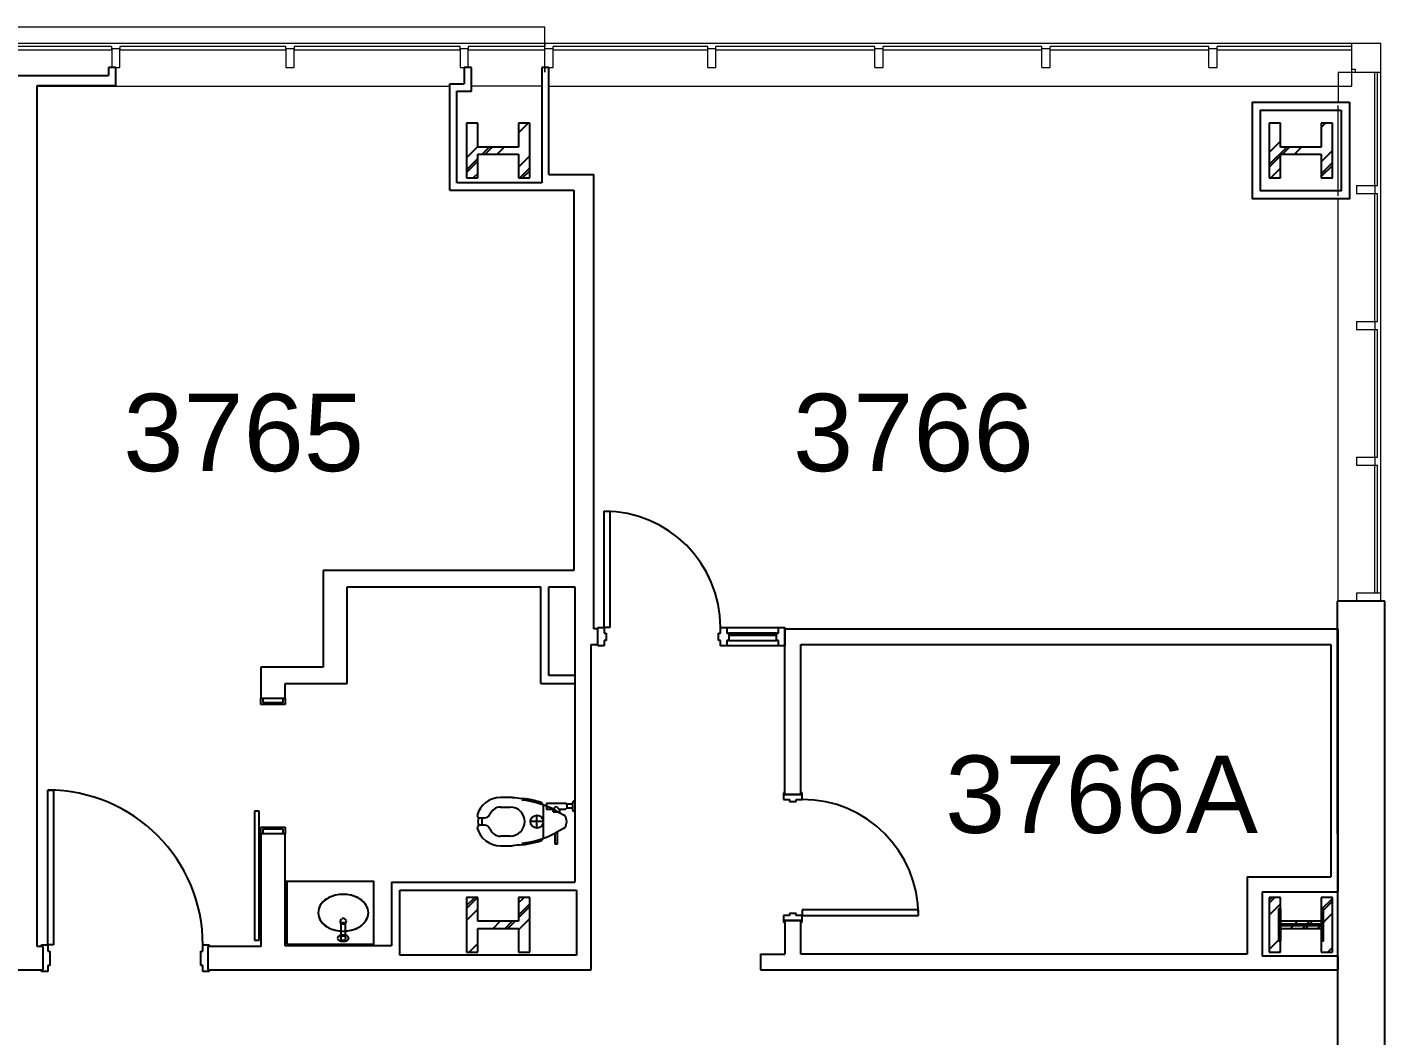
# Model space of a CAD drawing. Header units: inches. Extents: x -1169 to 5569, y -44 to 4300.
# Drawn here: x 1875.9 to 2296.6, y 3944.7 to 4257.3 of the extents above; entities that cross this region are included whole.
import ezdxf

# ---------------------------------------------------------------- set-up
doc = ezdxf.new("R2010")
doc.units = ezdxf.units.IN
doc.header["$LTSCALE"] = 96
doc.header["$MEASUREMENT"] = 0
for name, color, linetype in [('A-ANNO-ROOM', 4, 'CONTINUOUS'), ('A-COLS', 5, 'CONTINUOUS'), ('A-DOOR', 2, 'CONTINUOUS'), ('A-FLOR-PFIX', 2, 'CONTINUOUS'), ('A-GLAZ', 2, 'CONTINUOUS'), ('A-WALL-FULL', 6, 'CONTINUOUS')]:
    doc.layers.add(name, color=color, linetype=linetype)
doc.styles.add('Arial', font='arial.ttf')

msp = doc.modelspace()

# ---------------------------------------------------------------- linework, layer by layer
at = {"layer": 'A-COLS'}
for p, q in [((2015.53, 4227.58), (2012.03, 4227.58)), ((2012.03, 4227.58), (2012.03, 4210.58)), ((2012.03, 4227.51), (2012.1, 4227.58)), ((2015.53, 4220.17), (2015.53, 4227.58)), ((2031.63, 4227.58), (2028.13, 4227.58)), ((2028.13, 4227.58), (2028.13, 4220.17)), ((2028.13, 4224.6), (2031.1, 4227.58)), ((2031.63, 4210.58), (2031.63, 4227.58)), ((2264.28, 4227.58), (2260.78, 4227.58)), ((2260.78, 4227.58), (2260.78, 4210.58)), ((2264.28, 4220.17), (2264.28, 4227.58)), ((2280.38, 4227.58), (2276.88, 4227.58)), ((2276.88, 4227.58), (2276.88, 4220.17)), ((2276.88, 4226.26), (2278.2, 4227.58)), ((2280.38, 4210.58), (2280.38, 4227.58)), ((2012.03, 4216.84), (2015.53, 4220.34)), ((2028.13, 4220.17), (2015.53, 4220.17)), ((2016.9, 4217.98), (2019.09, 4220.17)), ((2017.77, 4217.98), (2019.96, 4220.17)), ((2021.51, 4217.98), (2023.7, 4220.17)), ((2260.78, 4218.5), (2264.28, 4222)), ((2260.78, 4214.77), (2266.18, 4220.17)), ((2276.88, 4220.17), (2264.28, 4220.17)), ((2264.86, 4217.98), (2267.06, 4220.17)), ((2268.6, 4217.98), (2270.79, 4220.17)), ((2012.03, 4213.11), (2015.53, 4216.61)), ((2012.03, 4212.24), (2015.53, 4215.74)), ((2015.53, 4210.58), (2015.53, 4217.98)), ((2015.53, 4217.98), (2028.13, 4217.98)), ((2028.13, 4217.98), (2028.13, 4210.58)), ((2028.13, 4213.94), (2031.63, 4217.44)), ((2260.78, 4213.89), (2264.28, 4217.39)), ((2264.28, 4210.58), (2264.28, 4217.98)), ((2264.28, 4217.98), (2276.88, 4217.98)), ((2276.88, 4215.6), (2280.38, 4219.1)), ((2276.88, 4217.98), (2276.88, 4210.58)), ((2276.88, 4211.86), (2280.38, 4215.36)), ((2014.1, 4210.58), (2015.53, 4212)), ((2028.5, 4210.58), (2031.63, 4213.7)), ((2029.38, 4210.58), (2031.63, 4212.83)), ((2261.2, 4210.58), (2264.28, 4213.66)), ((2276.88, 4210.99), (2280.38, 4214.49)), ((2012.03, 4210.58), (2015.53, 4210.58)), ((2028.13, 4210.58), (2031.63, 4210.58)), ((2260.78, 4210.58), (2264.28, 4210.58)), ((2276.88, 4210.58), (2280.38, 4210.58)), ((2280.2, 4210.58), (2280.38, 4210.75)), ((2012.03, 3984.15), (2015.45, 3987.58)), ((2015.53, 3987.58), (2012.03, 3987.58)), ((2012.03, 3987.58), (2012.03, 3970.58)), ((2012.03, 3985.02), (2014.58, 3987.58)), ((2012.03, 3980.42), (2015.53, 3983.92)), ((2015.53, 3980.17), (2015.53, 3987.58)), ((2028.13, 3985.85), (2029.85, 3987.58)), ((2031.63, 3987.58), (2028.13, 3987.58)), ((2028.13, 3987.58), (2028.13, 3980.17)), ((2028.13, 3982.12), (2031.63, 3985.62)), ((2028.13, 3981.25), (2031.63, 3984.75)), ((2031.63, 3970.58), (2031.63, 3987.58)), ((2260.78, 3985.81), (2262.54, 3987.58)), ((2264.28, 3987.58), (2260.78, 3987.58)), ((2260.78, 3987.58), (2260.78, 3970.58)), ((2260.78, 3986.68), (2261.67, 3987.58)), ((2260.78, 3982.07), (2264.28, 3985.57)), ((2264.3, 3984.08), (2263.58, 3984.08)), ((2263.58, 3984.08), (2263.58, 3974.08)), ((2264.28, 3980.17), (2264.28, 3987.58)), ((2264.3, 3979.28), (2264.3, 3984.08)), ((2277.58, 3984.08), (2276.86, 3984.08)), ((2276.86, 3984.08), (2276.86, 3979.28)), ((2276.88, 3987.51), (2276.94, 3987.58)), ((2280.38, 3987.58), (2276.88, 3987.58)), ((2276.88, 3987.58), (2276.88, 3980.17)), ((2276.88, 3983.78), (2280.38, 3987.28)), ((2276.88, 3982.9), (2280.38, 3986.4)), ((2277.58, 3974.08), (2277.58, 3984.08)), ((2280.38, 3970.58), (2280.38, 3987.58)), ((2028.13, 3980.17), (2015.53, 3980.17)), ((2020.26, 3977.98), (2022.45, 3980.17)), ((2023.99, 3977.98), (2026.18, 3980.17)), ((2024.86, 3977.98), (2027.06, 3980.17)), ((2028.13, 3977.51), (2031.63, 3981.01)), ((2264.3, 3983.65), (2263.58, 3982.93)), ((2264.3, 3979.91), (2263.58, 3979.19)), ((2276.88, 3980.17), (2264.28, 3980.17)), ((2267.35, 3977.98), (2269.54, 3980.17)), ((2271.08, 3977.98), (2273.28, 3980.17)), ((2271.96, 3977.98), (2274.15, 3980.17)), ((2275.69, 3977.98), (2280.38, 3982.67)), ((2015.53, 3970.58), (2015.53, 3977.98)), ((2015.53, 3977.98), (2028.13, 3977.98)), ((2028.13, 3977.98), (2028.13, 3970.58)), ((2264.54, 3979.28), (2263.58, 3978.32)), ((2264.28, 3970.58), (2264.28, 3977.98)), ((2264.28, 3977.98), (2276.88, 3977.98)), ((2276.86, 3979.28), (2264.3, 3979.28)), ((2264.3, 3974.08), (2264.3, 3978.87)), ((2264.3, 3978.87), (2276.86, 3978.87)), ((2268.27, 3979.28), (2267.86, 3978.87)), ((2276.86, 3978.87), (2276.86, 3974.08)), ((2277.58, 3977.92), (2276.86, 3977.2)), ((2276.88, 3977.98), (2276.88, 3970.58)), ((2012.85, 3970.58), (2015.53, 3973.25)), ((2260.78, 3971.41), (2264.28, 3974.91)), ((2264.3, 3975.31), (2263.58, 3974.59)), ((2263.58, 3974.08), (2264.3, 3974.08)), ((2276.86, 3974.08), (2277.58, 3974.08)), ((2277.58, 3974.19), (2277.47, 3974.08)), ((2278.95, 3970.58), (2280.38, 3972)), ((2012.03, 3970.58), (2015.53, 3970.58)), ((2028.13, 3970.58), (2031.63, 3970.58)), ((2260.78, 3970.58), (2264.28, 3970.58)), ((2263.68, 3970.58), (2264.28, 3971.17)), ((2276.88, 3970.58), (2280.38, 3970.58))]:
    msp.add_line(p, q, dxfattribs=at)
at = {"layer": 'A-DOOR'}
for p, q in [((2054.7, 4107.26), (2056.45, 4107.26)), ((2054.7, 4071.26), (2054.7, 4107.26)), ((2056.45, 4107.26), (2056.45, 4071.26)), ((2052.7, 4071.26), (2054.7, 4071.26)), ((2052.7, 4065.51), (2052.7, 4071.26)), ((2056.45, 4071.26), (2054.7, 4071.26)), ((2054.7, 4071.26), (2054.7, 4069.51)), ((2054.7, 4069.51), (2055.33, 4069.51)), ((2055.33, 4069.51), (2055.33, 4067.26)), ((2090.08, 4069.51), (2090.7, 4069.51)), ((2090.08, 4067.26), (2090.08, 4069.51)), ((2090.7, 4071.26), (2092.7, 4071.26)), ((2090.7, 4069.51), (2090.7, 4071.26)), ((2092.7, 4071.26), (2108.7, 4071.26)), ((2092.7, 4071.26), (2092.7, 4069.51)), ((2092.7, 4069.51), (2093.33, 4069.51)), ((2108.08, 4069.51), (2093.33, 4069.51)), ((2093.33, 4069.51), (2093.33, 4067.26)), ((2093.33, 4069.01), (2108.08, 4069.01)), ((2108.08, 4068.76), (2093.33, 4068.76)), ((2108.08, 4069.51), (2108.7, 4069.51)), ((2108.08, 4067.26), (2108.08, 4069.51)), ((2108.7, 4071.26), (2110.7, 4071.26)), ((2108.7, 4069.51), (2108.7, 4071.26)), ((2110.7, 4071.26), (2110.7, 4065.51)), ((2054.7, 4065.51), (2052.7, 4065.51)), ((2054.7, 4067.26), (2054.7, 4065.51)), ((2055.33, 4067.26), (2054.7, 4067.26)), ((2090.7, 4067.26), (2090.08, 4067.26)), ((2090.7, 4065.51), (2090.7, 4067.26)), ((2092.7, 4065.51), (2090.7, 4065.51)), ((2092.7, 4067.26), (2092.7, 4065.51)), ((2093.33, 4067.26), (2092.7, 4067.26)), ((2108.7, 4065.51), (2092.7, 4065.51)), ((2093.33, 4067.26), (2108.08, 4067.26)), ((2108.7, 4067.26), (2108.08, 4067.26)), ((2108.7, 4065.51), (2108.7, 4067.26)), ((2110.7, 4065.51), (2108.7, 4065.51)), ((1948.33, 4049.33), (1948.95, 4049.33)), ((1948.33, 4047.33), (1948.33, 4049.33)), ((1955.83, 4047.33), (1948.33, 4047.33)), ((1948.95, 4049.33), (1948.95, 4047.95)), ((1948.95, 4047.95), (1955.2, 4047.95)), ((1955.2, 4049.33), (1955.83, 4049.33)), ((1955.2, 4047.95), (1955.2, 4049.33)), ((1955.83, 4049.33), (1955.83, 4047.33)), ((1882.33, 4020.83), (1884.08, 4020.83)), ((1882.33, 3972.83), (1882.33, 4020.83)), ((1884.08, 4020.83), (1884.08, 3972.83)), ((2110.7, 4019.95), (2110.2, 4019.95)), ((2110.2, 4019.95), (2110.2, 4017.95)), ((2110.2, 4017.95), (2112.14, 4017.95)), ((2110.7, 4019.45), (2110.7, 4019.95)), ((2115.58, 4019.45), (2110.7, 4019.45)), ((2112.14, 4017.95), (2112.14, 4017.33)), ((2114.14, 4017.33), (2114.14, 4017.95)), ((2114.14, 4017.95), (2116.08, 4017.95)), ((2116.08, 4019.95), (2115.58, 4019.95)), ((2115.58, 4019.95), (2115.58, 4019.45)), ((2116.08, 4017.95), (2116.08, 4019.95)), ((1947.83, 4014.33), (1946.33, 4014.33)), ((1946.33, 4014.33), (1946.33, 3974.33)), ((1947.83, 3974.33), (1947.83, 4014.33)), ((2112.14, 4017.33), (2114.14, 4017.33)), ((1948.33, 4009.33), (1955.83, 4009.33)), ((1948.33, 4007.33), (1948.33, 4009.33)), ((1955.83, 4009.33), (1955.83, 4007.33)), ((1948.95, 4007.33), (1948.33, 4007.33)), ((1948.95, 4008.7), (1948.95, 4007.33)), ((1955.2, 4008.7), (1948.95, 4008.7)), ((1955.2, 4007.33), (1955.2, 4008.7)), ((1955.83, 4007.33), (1955.2, 4007.33)), ((2112.14, 3981.95), (2110.2, 3981.95)), ((2110.2, 3981.95), (2110.2, 3979.95)), ((2110.2, 3979.95), (2110.7, 3979.95)), ((2110.7, 3979.95), (2110.7, 3980.45)), ((2110.7, 3980.45), (2115.58, 3980.45)), ((2114.14, 3982.57), (2112.14, 3982.57)), ((2112.14, 3982.57), (2112.14, 3981.95)), ((2114.14, 3981.95), (2114.14, 3982.57)), ((2116.08, 3981.95), (2114.14, 3981.95)), ((2115.58, 3980.45), (2115.58, 3979.95)), ((2115.58, 3979.95), (2116.08, 3979.95)), ((2116.08, 3983.7), (2116.08, 3981.95)), ((2152.08, 3983.7), (2116.08, 3983.7)), ((2116.08, 3981.95), (2152.08, 3981.95)), ((2116.08, 3979.95), (2116.08, 3981.95)), ((2152.08, 3981.95), (2152.08, 3983.7)), ((1880.33, 3972.83), (1882.33, 3972.83)), ((1880.33, 3972.33), (1880.33, 3972.83)), ((1880.83, 3972.33), (1880.33, 3972.33)), ((1880.83, 3965.08), (1880.83, 3972.33)), ((1884.08, 3972.83), (1882.33, 3972.83)), ((1882.33, 3972.83), (1882.33, 3970.89)), ((1930.33, 3972.83), (1932.33, 3972.83)), ((1930.33, 3970.89), (1930.33, 3972.83)), ((1931.83, 3972.33), (1931.83, 3965.08)), ((1932.33, 3972.33), (1931.83, 3972.33)), ((1932.33, 3972.83), (1932.33, 3972.33)), ((1946.33, 3974.33), (1947.83, 3974.33)), ((1882.33, 3970.89), (1882.95, 3970.89)), ((1882.95, 3970.89), (1882.95, 3966.51)), ((1929.7, 3970.89), (1930.33, 3970.89)), ((1929.7, 3966.51), (1929.7, 3970.89)), ((1880.33, 3965.08), (1880.83, 3965.08)), ((1880.33, 3964.58), (1880.33, 3965.08)), ((1882.33, 3964.58), (1880.33, 3964.58)), ((1882.33, 3966.51), (1882.33, 3964.58)), ((1882.95, 3966.51), (1882.33, 3966.51)), ((1930.33, 3966.51), (1929.7, 3966.51)), ((1930.33, 3964.58), (1930.33, 3966.51)), ((1932.33, 3964.58), (1930.33, 3964.58)), ((1931.83, 3965.08), (1932.33, 3965.08)), ((1932.33, 3965.08), (1932.33, 3964.58))]:
    msp.add_line(p, q, dxfattribs=at)
for centre, radius in [((2054.7, 4071.26), 36), ((1882.33, 3972.83), 48), ((1882.33, 3972.83), 48), ((2116.08, 3981.95), 36), ((2116.08, 3981.95), 36)]:
    msp.add_arc(centre, radius, 0, 90, dxfattribs=at)
at = {"layer": 'A-FLOR-PFIX'}
for p, q in [((2026.31, 4018.57), (2022.58, 4018.57)), ((2022.58, 4015.57), (2025.58, 4015.57)), ((2035.93, 4006.51), (2035.93, 4015.64)), ((2036.83, 4016.82), (2042.58, 4016.82)), ((2036.83, 4016.82), (2036.83, 4016.53)), ((2036.83, 4016.53), (2036.83, 4016.08)), ((2036.83, 4016.08), (2036.83, 4015.82)), ((2036.83, 4015.82), (2036.83, 4015.57)), ((2036.83, 4015.57), (2036.83, 4015.32)), ((2036.83, 4015.32), (2036.83, 4014.96)), ((2036.83, 4014.96), (2036.83, 4014.82)), ((2038.83, 4014.82), (2036.83, 4014.82)), ((2038.83, 4014.07), (2038.83, 4014.82)), ((2038.83, 4014.07), (2039.12, 4014.07)), ((2039.12, 4014.07), (2039.33, 4014.07)), ((2039.33, 4014.07), (2039.57, 4014.07)), ((2039.57, 4014.07), (2040.09, 4014.07)), ((2039.83, 4014.44), (2042.3, 4013.11)), ((2040.09, 4014.07), (2040.54, 4014.07)), ((2040.54, 4014.07), (2040.69, 4014.07)), ((2040.69, 4014.07), (2040.83, 4014.07)), ((2040.83, 4014.82), (2040.83, 4014.07)), ((2042.58, 4014.82), (2040.83, 4014.82)), ((2040.88, 4014.12), (2040.88, 4013.88)), ((2044.83, 4016.45), (2043.01, 4016.45)), ((2044.83, 4015.2), (2043.01, 4015.2)), ((2044.83, 4016.45), (2044.83, 4015.2)), ((2045.58, 4017.38), (2045.22, 4017.38)), ((2045.58, 4014.27), (2045.22, 4014.27)), ((2016.12, 4012.21), (2017.62, 4012.21)), ((2017.62, 4009.93), (2016.12, 4009.93)), ((2035.83, 4011.07), (2031.83, 4011.07)), ((2033.83, 4009.07), (2033.83, 4013.07)), ((2025.58, 4006.57), (2022.58, 4006.57)), ((2039.47, 4004.21), (2039.47, 4007.36)), ((2042.3, 4009.04), (2039.83, 4007.71)), ((2040.18, 4004.21), (2040.18, 4007.36)), ((2040.44, 4007.98), (2040.33, 4007.98)), ((2022.58, 4003.57), (2026.31, 4003.57)), ((2040.1, 4004.12), (2039.55, 4004.12)), ((1955.83, 3992.58), (1983.33, 3992.58)), ((1956.33, 3992.58), (1956.33, 3973.08)), ((1983.33, 3972.58), (1983.33, 3992.58)), ((1971.42, 3988.27), (1969.94, 3987.78)), ((1973.01, 3988.51), (1971.42, 3988.27)), ((1974.64, 3988.51), (1973.01, 3988.51)), ((1976.23, 3988.27), (1974.64, 3988.51)), ((1977.72, 3987.78), (1976.23, 3988.27)), ((1966.22, 3984.02), (1966.05, 3982.83)), ((1966.27, 3984.19), (1966.2, 3983.95)), ((1966.72, 3985.15), (1966.22, 3984.02)), ((1967.53, 3986.19), (1966.72, 3985.15)), ((1968.62, 3987.08), (1967.53, 3986.19)), ((1969.94, 3987.78), (1968.62, 3987.08)), ((1979.03, 3987.08), (1977.72, 3987.78)), ((1980.12, 3986.19), (1979.03, 3987.08)), ((1980.94, 3985.15), (1980.12, 3986.19)), ((1981.44, 3984.02), (1980.94, 3985.15)), ((1981.46, 3983.95), (1981.38, 3984.19)), ((1981.61, 3982.83), (1981.44, 3984.02)), ((1966.05, 3982.83), (1966.22, 3981.64)), ((1966.22, 3981.64), (1966.72, 3980.5)), ((1966.72, 3980.5), (1967.53, 3979.47)), ((1973.15, 3980.81), (1972.87, 3980.33)), ((1972.87, 3980.33), (1972.87, 3979.85)), ((1972.87, 3979.85), (1973.05, 3979.5)), ((1974.14, 3979.38), (1974.66, 3979.73)), ((1974.66, 3979.73), (1974.82, 3980.14)), ((1974.82, 3980.14), (1974.81, 3980.29)), ((1980.12, 3979.47), (1980.94, 3980.5)), ((1980.94, 3980.5), (1981.44, 3981.64)), ((1981.44, 3981.64), (1981.61, 3982.83)), ((1967.53, 3979.47), (1968.62, 3978.58)), ((1968.62, 3978.58), (1969.94, 3977.87)), ((1969.94, 3977.87), (1971.42, 3977.39)), ((1971.42, 3977.39), (1973.01, 3977.14)), ((1973.01, 3977.14), (1974.64, 3977.14)), ((1973.05, 3979.5), (1973.22, 3979.37)), ((1973.08, 3979.68), (1973.08, 3974.93)), ((1974.58, 3979.68), (1973.08, 3979.68)), ((1973.22, 3979.37), (1974.14, 3979.38)), ((1974.58, 3974.93), (1974.58, 3979.68)), ((1974.64, 3977.14), (1976.23, 3977.39)), ((1976.23, 3977.39), (1977.72, 3977.87)), ((1977.72, 3977.87), (1979.03, 3978.58)), ((1979.03, 3978.58), (1980.12, 3979.47)), ((1956.33, 3973.08), (1983.33, 3973.08))]:
    msp.add_line(p, q, dxfattribs=at)
for centre, radius in [((2033.83, 4011.07), 2), ((1973.83, 3974.93), 0.75)]:
    msp.add_circle(centre, radius, dxfattribs=at)
for centre, radius, start, end in [((2022.58, 4011.07), 7.5, 90, 165.1121), ((2056.15, 4277), 260.14, 263.4139, 264.0565), ((2025.96, 3988.65), 29.29, 61.7358, 83.7352), ((2025.96, 3988.65), 29.79, 76.1737, 83.7352), ((2022.58, 4012.03), 3.55, 90, 158.2237), ((2025.58, 4011.07), 4.5, 270, 90), ((2040.64, 4013.89), 0.33, 42.7576, 54.9981), ((2042.09, 4015.82), 1.12, 296.4379, 63.6536), ((2047.19, 4016.45), 2.36, 163.2822, 180), ((2047.19, 4015.2), 2.36, 180, 196.7178), ((2045.27, 4017.03), 0.358, 98.7178, 163.2822), ((2045.27, 4014.62), 0.358, 196.7178, 261.2822), ((2016.12, 4013), 0.787, 180, 270), ((2016.12, 4009.15), 0.787, 90, 180), ((2022.58, 4011.07), 7, 169.5998, 190.4002), ((2023.21, 4011.07), 6.45, 169.8161, 190.1839), ((2017.62, 4014.01), 1.79, 270, 338.2237), ((2017.62, 4008.14), 1.79, 21.7763, 90), ((2041.83, 4012.23), 1, 39.032, 61.7358), ((2041.83, 4009.92), 1, 298.2642, 320.4406), ((2039.4, 4011.08), 3.67, 330.7, 29.1134), ((2022.58, 4011.07), 7.5, 194.8879, 270), ((2022.58, 4010.12), 3.55, 201.7763, 270), ((2025.96, 4033.5), 29.29, 276.2648, 298.2642), ((2039.65, 4007.36), 0.173, 122.9352, 178.9352), ((2039.44, 4007.6), 0.149, 318.6602, 357.6747), ((2040.22, 4007.6), 0.149, 138.6602, 221.3398), ((2039.67, 4008.08), 0.58, 318.6602, 343.1119), ((2040.01, 4007.36), 0.173, 1.0648, 57.0648), ((2040.18, 4008.39), 0.488, 301.6888, 324.2592), ((2056.15, 3745.15), 260.14, 95.9435, 96.5861), ((2025.96, 4033.5), 29.79, 276.2648, 283.8263), ((2039.59, 4004.23), 0.116, 186.3864, 251.6136), ((2040.07, 4004.23), 0.116, 288.3864, 353.6136), ((1973.83, 3980.08), 1, 99.0001, 117.5611), ((1973.83, 3980.08), 1, 18, 88.5147)]:
    msp.add_arc(centre, radius, start, end, dxfattribs=at)
at = {"layer": 'A-FLOR-PFIX', "extrusion": (0, 0, -1)}
msp.add_ellipse((2040.68, 4013.06), major_axis=(0, 1.12), ratio=0.5, start_param=0.260484, end_param=0.3552, dxfattribs=at)
msp.add_ellipse((1973.79, 3974.92), major_axis=(-1.75, 0), ratio=0.571429, dxfattribs=at)
at = {"layer": 'A-FLOR-PFIX'}
for points in [[(2034.88, 4017.07), (2034.59, 4017.16), (2033.99, 4017.34), (2033.38, 4017.5), (2033.08, 4017.57)], [(2039.45, 4015.44), (2039.51, 4015.51), (2039.57, 4015.57), (2039.64, 4015.63)], [(2039.64, 4015.63), (2039.7, 4015.7), (2039.76, 4015.76), (2039.83, 4015.82)], [(2039.83, 4015.82), (2039.88, 4015.77), (2039.94, 4015.71), (2040, 4015.66)], [(2040, 4015.66), (2040.05, 4015.6), (2040.11, 4015.55), (2040.16, 4015.49)], [(2040.8, 4014.85), (2040.81, 4014.84), (2040.82, 4014.83), (2040.83, 4014.82), (2040.83, 4014.82)], [(2033.08, 4004.58), (2033.38, 4004.65), (2033.99, 4004.81), (2034.59, 4004.99), (2034.88, 4005.08)]]:
    msp.add_open_spline(points, degree=3, dxfattribs=at)
for points, knots in [([(2035.93, 4015.64), (2035.93, 4015.76), (2035.91, 4015.96), (2035.83, 4016.2), (2035.75, 4016.36), (2035.67, 4016.49), (2035.6, 4016.58), (2035.53, 4016.66), (2035.47, 4016.72), (2035.38, 4016.8), (2035.26, 4016.89), (2035.1, 4016.98), (2034.97, 4017.04), (2034.88, 4017.07)], [0, 0, 0, 0, 0.2, 0.3, 0.4, 0.475, 0.55, 0.5875, 0.625, 0.7, 0.775, 0.85, 1, 1, 1, 1]), ([(2038.83, 4014.82), (2038.83, 4014.83), (2038.83, 4014.83), (2038.85, 4014.84), (2038.86, 4014.86), (2038.88, 4014.88), (2038.91, 4014.9), (2038.93, 4014.93), (2038.96, 4014.96), (2038.99, 4014.99), (2039.03, 4015.02), (2039.07, 4015.06), (2039.09, 4015.09), (2039.1, 4015.1)], [0, 0, 0, 0, 0.0714286, 0.1071429, 0.1428571, 0.1785714, 0.2142857, 0.25, 0.2857143, 0.3214286, 0.3571429, 0.3928571, 0.4285713, 0.4285713, 0.4285713, 0.4285713]), ([(2039.1, 4015.1), (2039.12, 4015.11), (2039.14, 4015.14), (2039.2, 4015.19), (2039.24, 4015.24), (2039.27, 4015.26)], [0.4285714, 0.4285714, 0.4285714, 0.4285714, 0.4642857, 0.5, 0.5714284, 0.5714284, 0.5714284, 0.5714284]), ([(2039.27, 4015.26), (2039.28, 4015.28), (2039.31, 4015.31), (2039.37, 4015.37), (2039.42, 4015.41), (2039.45, 4015.44)], [0.5714286, 0.5714286, 0.5714286, 0.5714286, 0.6071429, 0.6428571, 0.7142855, 0.7142855, 0.7142855, 0.7142855]), ([(2040.16, 4015.49), (2040.19, 4015.46), (2040.24, 4015.41), (2040.3, 4015.36), (2040.32, 4015.33)], [0.25, 0.25, 0.25, 0.25, 0.3125, 0.375, 0.375, 0.375, 0.375]), ([(2040.32, 4015.33), (2040.35, 4015.3), (2040.39, 4015.27), (2040.44, 4015.22), (2040.46, 4015.19), (2040.47, 4015.18)], [0.375, 0.375, 0.375, 0.375, 0.4375, 0.46875, 0.5, 0.5, 0.5, 0.5]), ([(2040.47, 4015.18), (2040.49, 4015.17), (2040.51, 4015.14), (2040.54, 4015.11), (2040.58, 4015.07), (2040.6, 4015.05), (2040.61, 4015.04)], [0.5000002, 0.5000002, 0.5000002, 0.5000002, 0.53125, 0.5625, 0.59375, 0.625, 0.625, 0.625, 0.625]), ([(2040.61, 4015.04), (2040.62, 4015.03), (2040.64, 4015.01), (2040.67, 4014.98), (2040.7, 4014.95), (2040.72, 4014.93), (2040.75, 4014.91), (2040.77, 4014.88), (2040.79, 4014.86), (2040.8, 4014.85)], [0.625, 0.625, 0.625, 0.625, 0.65625, 0.6875, 0.71875, 0.75, 0.78125, 0.8125, 0.8749999, 0.8749999, 0.8749999, 0.8749999]), ([(2034.88, 4005.08), (2035, 4005.12), (2035.17, 4005.2), (2035.38, 4005.34), (2035.52, 4005.47), (2035.64, 4005.62), (2035.78, 4005.83), (2035.9, 4006.13), (2035.93, 4006.38), (2035.93, 4006.51)], [0, 0, 0, 0, 0.2, 0.3, 0.4, 0.5, 0.6, 0.8, 1, 1, 1, 1]), ([(1971.78, 3988.34), (1971.52, 3988.29), (1971.2, 3988.21), (1970.88, 3988.12), (1970.81, 3988.1)], [4.9749558, 4.9749558, 4.9749558, 4.9749558, 5.0748804, 5.1046577, 5.1046577, 5.1046577, 5.1046577]), ([(1973.45, 3988.54), (1973.26, 3988.53), (1972.94, 3988.51), (1972.61, 3988.48), (1972.49, 3988.46)], [4.7595613, 4.7595613, 4.7595613, 4.7595613, 4.8332195, 4.883074, 4.883074, 4.883074, 4.883074]), ([(1975.17, 3988.46), (1975.04, 3988.48), (1974.72, 3988.51), (1974.39, 3988.53), (1974.2, 3988.54)], [4.541704, 4.541704, 4.541704, 4.541704, 4.5915585, 4.6652167, 4.6652167, 4.6652167, 4.6652167]), ([(1976.85, 3988.1), (1976.77, 3988.12), (1976.46, 3988.21), (1976.13, 3988.29), (1975.88, 3988.34)], [4.3201203, 4.3201203, 4.3201203, 4.3201203, 4.3498975, 4.4498221, 4.4498221, 4.4498221, 4.4498221]), ([(1966.76, 3985.22), (1966.55, 3984.88), (1966.34, 3984.49), (1966.25, 3984.1), (1966.24, 3984.06)], [5.8415235, 5.8415235, 5.8415235, 5.8415235, 6.0415243, 6.0587858, 6.0587858, 6.0587858, 6.0587858]), ([(1967.64, 3986.28), (1967.36, 3986.02), (1967.08, 3985.67), (1966.82, 3985.31), (1966.78, 3985.26)], [5.6220806, 5.6220806, 5.6220806, 5.6220806, 5.7998634, 5.8343864, 5.8343864, 5.8343864, 5.8343864]), ([(1968.81, 3987.19), (1968.5, 3987), (1968.21, 3986.79), (1967.95, 3986.57), (1967.95, 3986.57)], [5.4048623, 5.4048623, 5.4048623, 5.4048623, 5.5582024, 5.5583845, 5.5583845, 5.5583845, 5.5583845]), ([(1970.21, 3987.88), (1969.91, 3987.77), (1969.6, 3987.63), (1969.29, 3987.47), (1969.27, 3987.45)], [5.1895316, 5.1895316, 5.1895316, 5.1895316, 5.3165414, 5.3302301, 5.3302301, 5.3302301, 5.3302301]), ([(1978.39, 3987.45), (1978.36, 3987.47), (1978.06, 3987.63), (1977.74, 3987.77), (1977.45, 3987.88)], [4.0945479, 4.0945479, 4.0945479, 4.0945479, 4.1082365, 4.2352464, 4.2352464, 4.2352464, 4.2352464]), ([(1979.7, 3986.57), (1979.7, 3986.57), (1979.44, 3986.79), (1979.16, 3987), (1978.85, 3987.19)], [3.8663935, 3.8663935, 3.8663935, 3.8663935, 3.8665756, 4.0199157, 4.0199157, 4.0199157, 4.0199157]), ([(1980.87, 3985.25), (1980.83, 3985.31), (1980.59, 3985.67), (1980.3, 3986.02), (1980.02, 3986.28)], [3.5903916, 3.5903916, 3.5903916, 3.5903916, 3.6249146, 3.8026973, 3.8026973, 3.8026973, 3.8026973]), ([(1981.42, 3984.06), (1981.41, 3984.1), (1981.29, 3984.49), (1981.11, 3984.88), (1980.89, 3985.22)], [3.3659921, 3.3659921, 3.3659921, 3.3659921, 3.3832536, 3.5832545, 3.5832545, 3.5832545, 3.5832545]), ([(1966.23, 3981.59), (1966.24, 3981.56), (1966.37, 3981.16), (1966.55, 3980.78), (1966.76, 3980.43)], [0.2243995, 0.2243995, 0.2243995, 0.2243995, 0.241661, 0.4416618, 0.4416618, 0.4416618, 0.4416618]), ([(1966.79, 3980.4), (1966.83, 3980.34), (1967.07, 3979.98), (1967.36, 3979.64), (1967.64, 3979.37)], [0.448799, 0.448799, 0.448799, 0.448799, 0.4833219, 0.6611047, 0.6611047, 0.6611047, 0.6611047]), ([(1980.02, 3979.37), (1980.3, 3979.64), (1980.58, 3979.98), (1980.84, 3980.34), (1980.88, 3980.4)], [2.480488, 2.480488, 2.480488, 2.480488, 2.6582707, 2.6927937, 2.6927937, 2.6927937, 2.6927937]), ([(1980.89, 3980.43), (1981.11, 3980.78), (1981.32, 3981.16), (1981.41, 3981.56), (1981.42, 3981.59)], [2.6999308, 2.6999308, 2.6999308, 2.6999308, 2.8999317, 2.9171932, 2.9171932, 2.9171932, 2.9171932]), ([(1967.95, 3979.08), (1967.95, 3979.08), (1968.21, 3978.86), (1968.5, 3978.66), (1968.81, 3978.46)], [0.7248008, 0.7248008, 0.7248008, 0.7248008, 0.7249829, 0.878323, 0.878323, 0.878323, 0.878323]), ([(1969.27, 3978.2), (1969.3, 3978.18), (1969.59, 3978.03), (1969.91, 3977.88), (1970.21, 3977.77)], [0.9529552, 0.9529552, 0.9529552, 0.9529552, 0.9666439, 1.0936537, 1.0936537, 1.0936537, 1.0936537]), ([(1970.81, 3977.56), (1970.88, 3977.54), (1971.2, 3977.44), (1971.52, 3977.36), (1971.78, 3977.31)], [1.1785276, 1.1785276, 1.1785276, 1.1785276, 1.2083049, 1.3082295, 1.3082295, 1.3082295, 1.3082295]), ([(1972.49, 3977.19), (1972.61, 3977.18), (1972.94, 3977.14), (1973.26, 3977.12), (1973.45, 3977.11)], [1.4001113, 1.4001113, 1.4001113, 1.4001113, 1.4499658, 1.523624, 1.523624, 1.523624, 1.523624]), ([(1974.2, 3977.11), (1974.39, 3977.12), (1974.72, 3977.14), (1975.04, 3977.18), (1975.17, 3977.19)], [1.6179686, 1.6179686, 1.6179686, 1.6179686, 1.6916268, 1.7414813, 1.7414813, 1.7414813, 1.7414813]), ([(1975.88, 3977.31), (1976.13, 3977.36), (1976.46, 3977.44), (1976.77, 3977.54), (1976.84, 3977.56)], [1.8333632, 1.8333632, 1.8333632, 1.8333632, 1.9332878, 1.963065, 1.963065, 1.963065, 1.963065]), ([(1977.45, 3977.77), (1977.74, 3977.88), (1978.06, 3978.03), (1978.36, 3978.18), (1978.39, 3978.2)], [2.0479389, 2.0479389, 2.0479389, 2.0479389, 2.1749488, 2.1886374, 2.1886374, 2.1886374, 2.1886374]), ([(1978.85, 3978.46), (1979.16, 3978.66), (1979.45, 3978.86), (1979.7, 3979.08), (1979.7, 3979.08)], [2.2632696, 2.2632696, 2.2632696, 2.2632696, 2.4166097, 2.4167919, 2.4167919, 2.4167919, 2.4167919])]:
    msp.add_open_spline(points, degree=3, knots=knots, dxfattribs=at)
at = {"layer": 'A-GLAZ', "lineweight": 13}
for p, q in [((2036.33, 4257.33), (877.12, 4257.33)), ((2036.33, 4251.33), (2036.33, 4257.33)), ((878.59, 4252.33), (2036.33, 4252.33)), ((1902.08, 4251.33), (1850.58, 4251.33)), ((1850.58, 4250.33), (1902.08, 4250.33)), ((1902.08, 4250.33), (1902.08, 4251.33)), ((1956.08, 4251.33), (1904.58, 4251.33)), ((1904.58, 4251.33), (1904.58, 4250.33)), ((1904.58, 4250.33), (1956.08, 4250.33)), ((1956.08, 4250.33), (1956.08, 4251.33)), ((2010.08, 4251.33), (1958.58, 4251.33)), ((1958.58, 4251.33), (1958.58, 4250.33)), ((1958.58, 4250.33), (2010.08, 4250.33)), ((2010.08, 4250.33), (2010.08, 4251.33)), ((2036.33, 4251.33), (2012.58, 4251.33)), ((2012.58, 4251.33), (2012.58, 4250.33)), ((2012.58, 4250.33), (2036.33, 4250.33)), ((2036.33, 4252.33), (2295.33, 4252.33)), ((2036.33, 4252.33), (2036.33, 4251.33)), ((2036.33, 4250.33), (2036.33, 4251.33)), ((2038.83, 4250.58), (2036.33, 4250.58)), ((2036.33, 4243.39), (2036.33, 4250.58)), ((2086.83, 4251.33), (2038.83, 4251.33)), ((2038.83, 4244.83), (2038.83, 4251.33)), ((2038.83, 4250.33), (2086.83, 4250.33)), ((2138.58, 4251.33), (2089.33, 4251.33)), ((2089.33, 4250.33), (2138.58, 4250.33)), ((2190.33, 4251.33), (2141.08, 4251.33)), ((2141.08, 4250.33), (2190.33, 4250.33)), ((2242.08, 4251.33), (2192.83, 4251.33)), ((2192.83, 4250.33), (2242.08, 4250.33)), ((2286.33, 4251.33), (2244.58, 4251.33)), ((2244.58, 4250.33), (2286.33, 4250.33)), ((2286.33, 4239.08), (2286.33, 4252.33)), ((2036.33, 4244.83), (2038.83, 4244.83)), ((2036.33, 4244.83), (2036.33, 4243.39)), ((2282.08, 4243.33), (2295.33, 4243.33)), ((2282.08, 4243.33), (2282.08, 4234.08)), ((2293.33, 4243.33), (2293.33, 4208.23)), ((2294.33, 4208.23), (2294.33, 4243.33)), ((1878.95, 4239.08), (2006.83, 4239.08)), ((2035.33, 4239.08), (2013.58, 4239.08)), ((2037.58, 4239.08), (2286.33, 4239.08)), ((2282.08, 4205.08), (2282.08, 4233.08)), ((2282.08, 4079.43), (2282.08, 4204.08)), ((2293.33, 4205.73), (2293.33, 4166.13)), ((2294.33, 4166.13), (2294.33, 4205.73)), ((2293.33, 4163.63), (2293.33, 4124.03)), ((2294.33, 4124.03), (2294.33, 4163.63)), ((2293.33, 4121.53), (2293.33, 4081.93)), ((2294.33, 4081.93), (2294.33, 4121.53))]:
    msp.add_line(p, q, dxfattribs=at)
at = {"layer": 'A-GLAZ', "lineweight": 13, "extrusion": (0, 0, -1)}
for p, q in [((1904.58, 4250.58), (1902.08, 4250.58)), ((1902.08, 4250.58), (1902.08, 4244.83)), ((1904.58, 4244.83), (1904.58, 4250.58)), ((1958.58, 4250.58), (1956.08, 4250.58)), ((1956.08, 4250.58), (1956.08, 4244.83)), ((1958.58, 4244.83), (1958.58, 4250.58)), ((2012.58, 4250.58), (2010.08, 4250.58)), ((2010.08, 4250.58), (2010.08, 4244.83)), ((2012.58, 4244.83), (2012.58, 4250.58)), ((2086.83, 4244.83), (2086.83, 4251.33)), ((2089.33, 4250.58), (2086.83, 4250.58)), ((2089.33, 4244.83), (2089.33, 4251.33)), ((2138.58, 4244.83), (2138.58, 4251.33)), ((2141.08, 4250.58), (2138.58, 4250.58)), ((2141.08, 4244.83), (2141.08, 4251.33)), ((2190.33, 4244.83), (2190.33, 4251.33)), ((2192.83, 4250.58), (2190.33, 4250.58)), ((2192.83, 4244.83), (2192.83, 4251.33)), ((2242.08, 4244.83), (2242.08, 4251.33)), ((2244.58, 4250.58), (2242.08, 4250.58)), ((2244.58, 4244.83), (2244.58, 4251.33)), ((2295.33, 4079.43), (2295.33, 4252.33)), ((1902.08, 4244.83), (1904.58, 4244.83)), ((1956.08, 4244.83), (1958.58, 4244.83)), ((2010.08, 4244.83), (2012.58, 4244.83)), ((2086.83, 4244.83), (2089.33, 4244.83)), ((2138.58, 4244.83), (2141.08, 4244.83)), ((2190.33, 4244.83), (2192.83, 4244.83)), ((2242.08, 4244.83), (2244.58, 4244.83)), ((2286.33, 4244.33), (2287.33, 4244.33)), ((2287.33, 4244.33), (2287.33, 4243.33)), ((2287.83, 4208.23), (2287.83, 4205.73)), ((2287.83, 4208.23), (2294.33, 4208.23)), ((2293.58, 4205.73), (2293.58, 4208.23)), ((2287.83, 4205.73), (2294.33, 4205.73)), ((2287.83, 4166.13), (2287.83, 4163.63)), ((2287.83, 4166.13), (2294.33, 4166.13)), ((2293.58, 4163.63), (2293.58, 4166.13)), ((2287.83, 4163.63), (2294.33, 4163.63)), ((2287.83, 4124.03), (2287.83, 4121.53)), ((2287.83, 4124.03), (2294.33, 4124.03)), ((2293.58, 4121.53), (2293.58, 4124.03)), ((2287.83, 4121.53), (2294.33, 4121.53)), ((2287.83, 4081.93), (2287.83, 4079.43)), ((2295.33, 4081.93), (2287.83, 4081.93)), ((2287.83, 4079.43), (2295.33, 4079.43))]:
    msp.add_line(p, q, dxfattribs=at)
at = {"layer": 'A-WALL-FULL'}
for p, q in [((1901.08, 4244.83), (1901.08, 4242.33)), ((1903.33, 4244.83), (1901.08, 4244.83)), ((1903.33, 4242.33), (1903.33, 4244.83)), ((2011.33, 4244.83), (2011.33, 4239.77)), ((2013.58, 4244.83), (2011.33, 4244.83)), ((2013.58, 4239.77), (2013.58, 4244.83)), ((2035.33, 4244.83), (2035.33, 4209.08)), ((2037.58, 4244.83), (2035.33, 4244.83)), ((2037.58, 4211.7), (2037.58, 4244.83)), ((1872.83, 4242.33), (1901.08, 4242.33)), ((1903.33, 4239.2), (1903.33, 4242.33)), ((1878.95, 3972.33), (1878.95, 4239.2)), ((1878.95, 4239.2), (1903.33, 4239.2)), ((2006.83, 4239.77), (2011.33, 4239.77)), ((2006.83, 4206.83), (2006.83, 4239.77)), ((2009.08, 4209.08), (2009.08, 4237.52)), ((2009.08, 4237.52), (2013.58, 4237.52)), ((2013.58, 4239.14), (2013.58, 4239.77)), ((2013.58, 4237.52), (2013.58, 4239.14)), ((2037.58, 4211.7), (2051.45, 4211.7)), ((2051.45, 4070.83), (2051.45, 4211.7)), ((2035.33, 4209.08), (2009.08, 4209.08)), ((2006.83, 4206.83), (2045.33, 4206.83)), ((2045.33, 4206.83), (2045.33, 4088.95)), ((2045.33, 4088.95), (1967.58, 4088.95)), ((1967.58, 4088.95), (1967.58, 4058.95)), ((1975.08, 4053.83), (1975.08, 4083.83)), ((1975.08, 4083.83), (2035.08, 4083.83)), ((2035.08, 4053.83), (2035.08, 4083.83)), ((2037.58, 4083.83), (2045.58, 4083.83)), ((2037.58, 4056.33), (2037.58, 4083.83)), ((2045.58, 4083.83), (2045.58, 3992.33)), ((2296.58, 4079.43), (2281.83, 4079.43)), ((2281.83, 4079.43), (2282.08, 3747.58)), ((2296.58, 3733.08), (2296.58, 4079.43)), ((2052.7, 4070.83), (2051.45, 4070.83)), ((2052.7, 4065.95), (2052.7, 4070.83)), ((2110.7, 4019.45), (2110.7, 4070.83)), ((2110.7, 4070.83), (2282.08, 4070.83)), ((2282.08, 3989.33), (2282.08, 4070.83)), ((2050.7, 4065.95), (2052.7, 4065.95)), ((2050.7, 3965.08), (2050.7, 4065.95)), ((2115.58, 4019.45), (2115.58, 4065.95)), ((2115.58, 4065.95), (2279.83, 4065.95)), ((2279.83, 4065.95), (2279.83, 3993.95)), ((1967.58, 4058.95), (1948.33, 4058.95)), ((1948.33, 4058.95), (1948.33, 4049.33)), ((2045.58, 4056.33), (2037.58, 4056.33)), ((1955.83, 4049.33), (1955.83, 4053.83)), ((1955.83, 4053.83), (1975.08, 4053.83)), ((2035.08, 4053.83), (2045.58, 4053.83)), ((1948.33, 4049.33), (1955.83, 4049.33)), ((2110.7, 4019.45), (2115.58, 4019.45)), ((1948.33, 4007.33), (1948.33, 3972.33)), ((1955.83, 4007.33), (1948.33, 4007.33)), ((1955.83, 3972.58), (1955.83, 4007.33)), ((1988.83, 3992.33), (2045.58, 3992.33)), ((1988.83, 3992.33), (1988.83, 3972.58)), ((2253.95, 3993.95), (2279.83, 3993.95)), ((2253.95, 3993.95), (2253.95, 3969.95)), ((1991.33, 3969.7), (1991.33, 3989.83)), ((1991.33, 3989.83), (2046.08, 3989.83)), ((2046.08, 3989.83), (2046.08, 3969.7)), ((2258.58, 3989.33), (2258.58, 3969.33)), ((2258.58, 3989.33), (2282.08, 3989.33)), ((2115.58, 3980.45), (2110.7, 3980.45)), ((2110.7, 3980.45), (2110.7, 3969.95)), ((2115.58, 3969.95), (2115.58, 3980.45)), ((1880.83, 3972.33), (1878.95, 3972.33)), ((1880.83, 3965.08), (1880.83, 3972.33)), ((1948.33, 3972.33), (1931.83, 3972.33)), ((1931.83, 3972.33), (1931.83, 3965.08)), ((1988.83, 3972.58), (1955.83, 3972.58)), ((2046.08, 3969.7), (1991.33, 3969.7)), ((2103.08, 3969.95), (2103.08, 3965.08)), ((2103.08, 3969.95), (2110.7, 3969.95)), ((2253.95, 3969.95), (2115.58, 3969.95)), ((2282.08, 3969.33), (2258.58, 3969.33)), ((2282.08, 3965.08), (2282.08, 3969.33)), ((1759.33, 3965.08), (1880.83, 3965.08)), ((1931.83, 3965.08), (2050.7, 3965.08)), ((2103.08, 3965.08), (2282.08, 3965.08))]:
    msp.add_line(p, q, dxfattribs=at)
for points in [[(2285.58, 4234.08), (2285.58, 4204.08), (2255.58, 4204.08), (2255.58, 4234.08)], [(2283.08, 4231.58), (2283.08, 4206.58), (2258.08, 4206.58), (2258.08, 4231.58)]]:
    msp.add_lwpolyline(points, close=True, dxfattribs=at)

# ---------------------------------------------------------------- texts
at = {"layer": 'A-ANNO-ROOM', "style": 'Arial'}
for s, p in [('3765', (1905.67, 4119.7)), ('3766', (2113.2, 4119.7)), ('3766A', (2160.32, 4007.56))]:
    msp.add_text(s, height=24, dxfattribs=at).set_placement(p)

doc.saveas('drawing.dxf')
